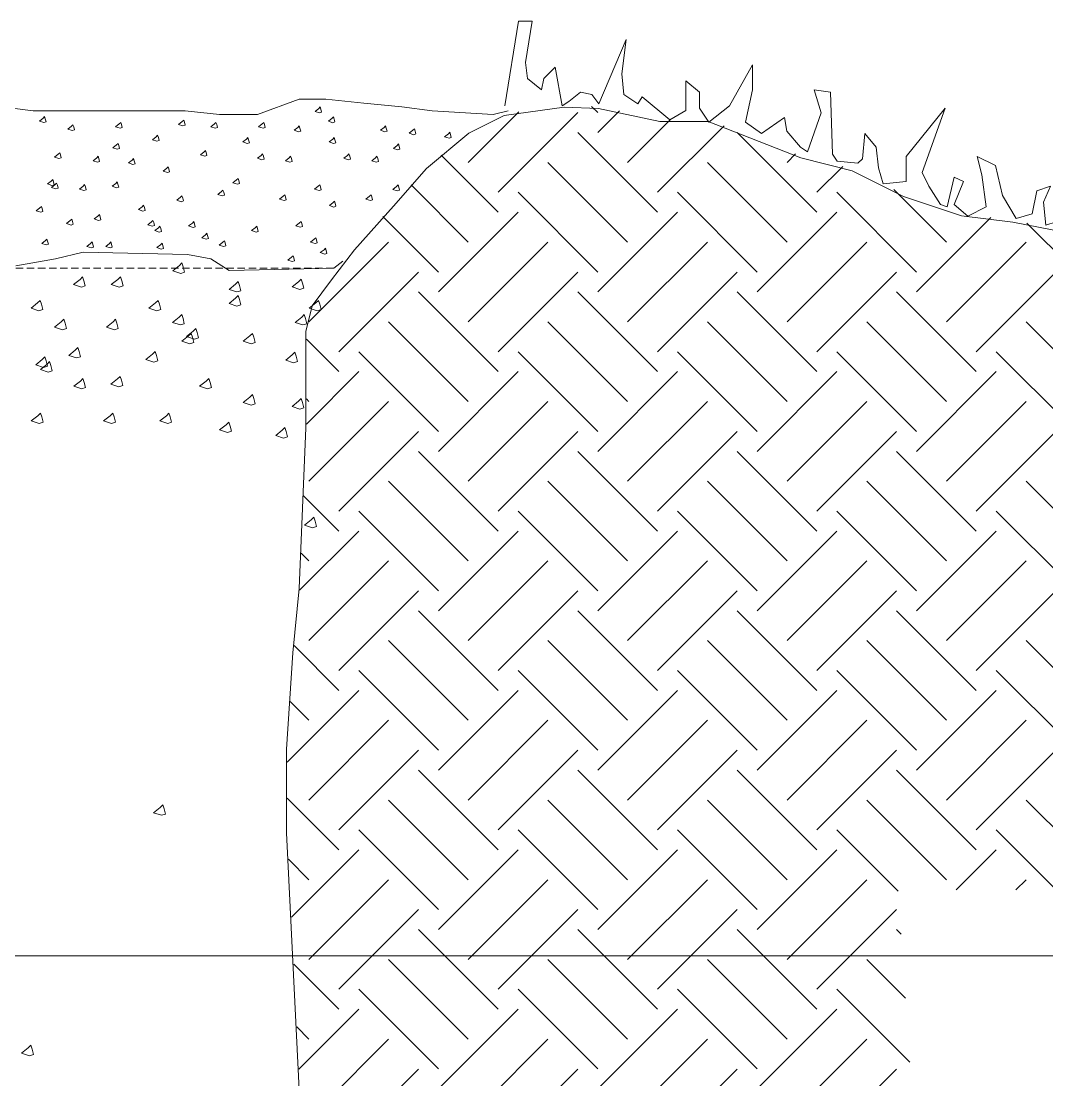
# Model space of a CAD drawing. Header units: millimetres. Extents: x 5357 to 259384, y -16348 to 109893.
# Drawn here: x 241231 to 241891, y 9272 to 9954 of the extents above; entities that cross this region are included whole.
import ezdxf

# ---------------------------------------------------------------- set-up
doc = ezdxf.new("R2010")
doc.units = ezdxf.units.MM
doc.linetypes.add('Demolished', pattern=[7.14375, 4.7625, -2.38125])
for name, color, linetype, lineweight in [('A-DETL-DEMO', 6, 'Demolished', 18), ('CAY XANH_CHI TIET TRONG CAY 3_dwg-1', 250, 'Continuous', 18), ('G-ANNO-TEXT-1', 7, 'Continuous', 9), ('LSA', 250, 'Continuous', 18)]:
    doc.layers.add(name, color=color, linetype=linetype, lineweight=lineweight)

# ---------------------------------------------------------------- blocks, each defined once
blk = doc.blocks.new('CAY XANH_CHI TIET TRONG CAY 3_dwg-2201632-CẢNH QUAN_CHI TIẾT TRỒNG CÂY')
at = {"layer": 'LSA'}
h = blk.add_hatch(dxfattribs=at)
h.set_pattern_fill('FP_64', color=256, style=0, pattern_type=2)
h.set_pattern_definition([(45, (-1868369.82, -247965.92), (0, 102.6719046), [72.6, -72.6]), (45, (-1868389.07, -247946.67), (0, 102.6719046), [72.6, -72.6]), (45, (-1868408.32, -247927.42), (0, 102.6719046), [72.6, -72.6]), (135, (-1868408.32, -247914.58), (-102.6719046, 7e-15), [72.6, -72.6]), (135, (-1868389.07, -247895.33), (-102.6719046, 7e-15), [72.6, -72.6]), (135, (-1868369.82, -247876.08), (-102.6719046, 7e-15), [72.6, -72.6])])
h.paths.add_polyline_path([(-2730.24, 7650.47), (-2399.3, 7650.47), (-2333.13, 7718.97), (-2333.13, 7805.69), (-2316.85, 8021.14), (-2316.88, 8706.08), (-2330.62, 8928.14), (-2326.99, 9191.71), (-2340.73, 9394.03), (-2004.35, 9394.03), (-2004.35, 9796.55), (-2023.64, 9794.19), (-2082.04, 9794.19), (-2131.98, 9800.96), (-2179.4, 9812.79), (-2211.01, 9812.79), (-2233.42, 9818.76), (-2266.37, 9825.21), (-2299.51, 9829.35), (-2340.73, 9843.74), (-2369.92, 9858.33), (-2403.05, 9866.61), (-2462.75, 9890.11), (-2493.88, 9890.11), (-2533.37, 9898.46), (-2555.39, 9899.22), (-2594.12, 9893.9), (-2616.9, 9882.52), (-2644.23, 9859.75), (-2690.55, 9807.38), (-2717.81, 9771.4), (-2721.95, 9754.84), (-2721.95, 9692.74), (-2726.09, 9589.25), (-2730.24, 9547.86), (-2734.38, 9485.76), (-2734.38, 9431.95), (-2713.67, 9013.85), (-2734.38, 8972.45), (-2726.09, 8653.7), (-2726.09, 8413.61), (-2746.8, 8334.95), (-2721.95, 8264.58), (-2717.81, 8223.18), (-2726.09, 8049.32), (-2730.24, 8032.76), (-2755.08, 8012.07), (-2763.37, 8003.79), (-2808.93, 7991.37), (-2837.92, 7991.37), (-2958.27, 7987.24), (-3053.28, 7991.37), (-3165.1, 7991.37), (-3281.07, 7987.23), (-3347.34, 7987.23), (-3500.57, 7974.81), (-3595.83, 7974.81), (-3794.63, 7995.51), (-3860.9, 7991.37), (-3927.16, 7974.81), (-3993.43, 7974.81), (-4038.98, 7978.95), (-4092.83, 7987.23), (-4146.67, 7987.23), (-4204.65, 7983.09), (-4262.63, 7974.81), (-4312.33, 7983.09), (-4357.89, 7987.23), (-4403.45, 7983.09), (-4437.06, 7983.67), (-4465.57, 7987.23), (-4490.42, 7995.51), (-4515.27, 8012.07), (-4523.55, 8057.6), (-4527.69, 8082.44), (-4527.69, 8127.97), (-4548.4, 8301.84), (-4540.12, 8334.95), (-4527.69, 8399.12), (-4523.55, 8417.75), (-4544.26, 8666.12), (-4540.12, 8719.94), (-4531.76, 8782.84), (-4527.69, 8827.57), (-4544.26, 8984.87), (-4535.98, 9022.13), (-4531.84, 9080.08), (-4527.69, 9121.48), (-4519.41, 9162.87), (-4540.29, 9314.79), (-4552.54, 9527.16), (-4523.55, 9576.83), (-4535.98, 9779.67), (-4565.7, 9800.37), (-4581.72, 9814.93), (-4614.81, 9848), (-4629.7, 9856.27), (-4649.56, 9871.16), (-4667.76, 9879.43), (-4681, 9891), (-4710.78, 9889.35), (-4743.87, 9889.35), (-4800.12, 9886.04), (-4818.33, 9889.35), (-4848.11, 9889.35), (-4871.27, 9882.73), (-4897.74, 9879.43), (-4925.87, 9882.73), (-4949.03, 9881.08), (-4982.13, 9869.5), (-5015.22, 9854.62), (-5033.42, 9844.7), (-5059.89, 9831.47), (-5089.67, 9813.28), (-5119.45, 9803.35), (-5165.78, 9796.74), (-5193.91, 9795.08), (-5244.22, 9796.66), (-5244.22, 9412.61), (-5131.82, 9412.61), (-4889.14, 9435.85), (-4874.97, 9311.9), (-4852.46, 9221.84), (-4879.25, 8960.29), (-4856.02, 8892.62), (-4856.02, 8742.9), (-4880.48, 8554.57), (-4880.48, 8242.23), (-4876.79, 7794.56), (-4784.43, 7654.73), (-4775.73, 7650.47), (-2755.08, 7650.47)])
at = {"layer": 'LSA', "flags": 128}
for points in [[(-2594.16, 9898.9), (-2585.3, 9953.54), (-2576.43, 9953.54), (-2580.87, 9926.96), (-2579.39, 9916.62), (-2570.52, 9909.23), (-2569.05, 9916.62), (-2561.66, 9924), (-2557.23, 9898.9), (-2552.79, 9901.85), (-2545.41, 9907.76), (-2538.02, 9906.28), (-2533.59, 9900.37), (-2515.86, 9941.72), (-2518.81, 9919.57), (-2517.34, 9906.28), (-2508.47, 9900.37), (-2505.52, 9904.8), (-2487.79, 9890.04), (-2477.45, 9895.94), (-2477.45, 9915.14), (-2468.58, 9907.76), (-2468.58, 9897.42), (-2462.67, 9888.56), (-2449.38, 9898.9), (-2434.6, 9925.48), (-2434.6, 9909.23), (-2439.03, 9888.56), (-2428.69, 9881.18), (-2413.92, 9891.51), (-2412.44, 9882.65), (-2403.57, 9872.32), (-2399.14, 9869.36), (-2390.28, 9894.47), (-2394.71, 9909.23), (-2384.37, 9907.76), (-2382.89, 9867.89), (-2379.94, 9863.46), (-2366.64, 9861.98), (-2363.68, 9864.93), (-2362.21, 9881.18), (-2354.82, 9872.32), (-2353.34, 9859.03), (-2350.39, 9848.69), (-2335.61, 9850.17), (-2335.61, 9866.41), (-2310.5, 9897.42), (-2325.27, 9856.07), (-2320.84, 9847.21), (-2313.45, 9835.4), (-2309.02, 9833.92), (-2304.59, 9853.12), (-2298.68, 9850.17), (-2304.59, 9835.4), (-2295.72, 9828.02), (-2283.9, 9833.92), (-2286.86, 9854.6), (-2289.81, 9866.41), (-2277.99, 9860.5), (-2273.56, 9841.31), (-2264.7, 9826.54), (-2254.35, 9829.49), (-2251.4, 9844.26), (-2242.54, 9847.21), (-2246.97, 9836.88), (-2245.49, 9822.11), (-2232.19, 9826.54)], [(-2714.07, 9012.73), (-2734.78, 9430.83), (-2734.78, 9484.64), (-2730.64, 9546.74), (-2726.5, 9588.13), (-2722.36, 9691.62), (-2722.36, 9753.72), (-2718.22, 9770.27), (-2705.79, 9786.83), (-2690.96, 9806.26), (-2665.9, 9834.34), (-2644.64, 9858.63), (-2617.3, 9881.4), (-2594.52, 9892.78), (-2555.79, 9898.1), (-2533.77, 9897.34), (-2494.29, 9888.99), (-2463.15, 9888.99), (-2403.45, 9865.49), (-2370.32, 9857.21), (-2337.19, 9840.65), (-2299.91, 9828.23), (-2266.78, 9824.09), (-2233.83, 9817.64)], [(-2937.16, 9900.75), (-2897.98, 9895.86), (-2875.94, 9895.86), (-2851.45, 9895.86), (-2826.96, 9895.86), (-2800.02, 9895.86), (-2777.98, 9893.41), (-2753.5, 9893.41), (-2726.56, 9903.2), (-2709.42, 9903.2), (-2684.93, 9900.75), (-2660.44, 9898.3), (-2640.85, 9895.86), (-2601.67, 9893.41), (-2591.87, 9895.86)], [(-2909.08, 9795.88), (-2883.67, 9800.36), (-2865.74, 9804.84), (-2798.5, 9803.34), (-2783.55, 9800.36), (-2771.6, 9792.89), (-2704.35, 9794.38), (-2698.38, 9798.86)]]:
    blk.add_lwpolyline(points, dxfattribs=at)
for points in [[(-2716.37, 9895.43), (-2714, 9897.33), (-2713.06, 9898.27), (-2712.58, 9896.85), (-2712.11, 9894.96), (-2713.53, 9894.49)], [(-2893.96, 9889.22), (-2891.59, 9891.11), (-2890.64, 9892.06), (-2890.17, 9890.64), (-2889.7, 9888.75), (-2891.12, 9888.27)], [(-2844.86, 9885.48), (-2842.49, 9887.38), (-2841.54, 9888.32), (-2841.07, 9886.9), (-2840.59, 9885.01), (-2842.01, 9884.53)], [(-2804.28, 9886.98), (-2801.91, 9888.88), (-2800.97, 9889.83), (-2800.49, 9888.4), (-2800.02, 9886.51), (-2801.44, 9886.04)], [(-2783.51, 9885.46), (-2781.14, 9887.36), (-2780.19, 9888.31), (-2779.72, 9886.88), (-2779.25, 9884.99), (-2780.67, 9884.52)], [(-2752.71, 9885.46), (-2750.34, 9887.36), (-2749.39, 9888.31), (-2748.91, 9886.88), (-2748.44, 9884.99), (-2749.86, 9884.52)], [(-2707.78, 9889.08), (-2705.41, 9890.97), (-2704.47, 9891.92), (-2703.99, 9890.5), (-2703.52, 9888.61), (-2704.94, 9888.13)], [(-2875.66, 9883.98), (-2873.29, 9885.87), (-2872.35, 9886.82), (-2871.87, 9885.4), (-2871.4, 9883.51), (-2872.82, 9883.03)], [(-2729.9, 9883.23), (-2727.53, 9885.12), (-2726.58, 9886.07), (-2726.11, 9884.65), (-2725.63, 9882.76), (-2727.05, 9882.28)], [(-2674.27, 9883.23), (-2671.9, 9885.12), (-2670.95, 9886.07), (-2670.48, 9884.65), (-2670, 9882.76), (-2671.43, 9882.28)], [(-2655.66, 9881.35), (-2653.3, 9883.24), (-2652.35, 9884.19), (-2651.87, 9882.77), (-2651.4, 9880.87), (-2652.82, 9880.4)], [(-2632.86, 9879.11), (-2630.49, 9881.01), (-2629.54, 9881.95), (-2629.07, 9880.53), (-2628.59, 9878.64), (-2630.01, 9878.16)], [(-2846.63, 9871.95), (-2844.26, 9873.84), (-2843.31, 9874.79), (-2842.83, 9873.37), (-2842.36, 9871.47), (-2843.78, 9871)], [(-2821.08, 9877.2), (-2818.71, 9879.1), (-2817.76, 9880.04), (-2817.29, 9878.62), (-2816.81, 9876.73), (-2818.24, 9876.26)], [(-2762.96, 9875.72), (-2760.59, 9877.61), (-2759.64, 9878.56), (-2759.17, 9877.14), (-2758.69, 9875.25), (-2760.11, 9874.77)], [(-2707.33, 9875.72), (-2704.96, 9877.61), (-2704.01, 9878.56), (-2703.54, 9877.14), (-2703.06, 9875.25), (-2704.49, 9874.77)], [(-2665.92, 9871.6), (-2663.55, 9873.5), (-2662.6, 9874.44), (-2662.13, 9873.02), (-2661.65, 9871.13), (-2663.07, 9870.65)], [(-2884.19, 9865.94), (-2881.82, 9867.83), (-2880.88, 9868.78), (-2880.4, 9867.36), (-2879.93, 9865.46), (-2881.35, 9864.99)], [(-2790.27, 9867.44), (-2787.9, 9869.33), (-2786.96, 9870.28), (-2786.48, 9868.86), (-2786.01, 9866.97), (-2787.43, 9866.49)], [(-2753.46, 9865.19), (-2751.09, 9867.08), (-2750.14, 9868.03), (-2749.67, 9866.61), (-2749.19, 9864.71), (-2750.61, 9864.24)], [(-2697.83, 9865.19), (-2695.46, 9867.08), (-2694.51, 9868.03), (-2694.04, 9866.61), (-2693.56, 9864.71), (-2694.98, 9864.24)], [(-2859.4, 9863.68), (-2857.03, 9865.58), (-2856.08, 9866.53), (-2855.61, 9865.11), (-2855.13, 9863.21), (-2856.56, 9862.74)], [(-2836.59, 9862.2), (-2834.22, 9864.1), (-2833.27, 9865.04), (-2832.8, 9863.62), (-2832.33, 9861.73), (-2833.75, 9861.25)], [(-2735.42, 9863.68), (-2733.05, 9865.58), (-2732.11, 9866.53), (-2731.63, 9865.11), (-2731.16, 9863.21), (-2732.58, 9862.74)], [(-2679.8, 9863.68), (-2677.43, 9865.58), (-2676.48, 9866.53), (-2676, 9865.11), (-2675.53, 9863.21), (-2676.95, 9862.74)], [(-2814.32, 9856.93), (-2811.95, 9858.82), (-2811, 9859.77), (-2810.53, 9858.35), (-2810.05, 9856.45), (-2811.47, 9855.98)], [(-2888.7, 9848.66), (-2886.33, 9850.56), (-2885.38, 9851.51), (-2884.91, 9850.09), (-2884.44, 9848.19), (-2885.86, 9847.72)], [(-2886.18, 9846.43), (-2883.81, 9848.32), (-2882.86, 9849.27), (-2882.39, 9847.85), (-2881.92, 9845.96), (-2883.34, 9845.48)], [(-2868.13, 9845.42), (-2865.76, 9847.31), (-2864.81, 9848.26), (-2864.33, 9846.84), (-2863.86, 9844.95), (-2865.28, 9844.47)], [(-2847.11, 9847.18), (-2844.74, 9849.08), (-2843.79, 9850.02), (-2843.32, 9848.6), (-2842.85, 9846.71), (-2844.27, 9846.23)], [(-2769.24, 9849.42), (-2766.87, 9851.31), (-2765.92, 9852.26), (-2765.44, 9850.84), (-2764.97, 9848.94), (-2766.39, 9848.47)], [(-2716.65, 9845.32), (-2714.28, 9847.21), (-2713.33, 9848.16), (-2712.86, 9846.74), (-2712.38, 9844.84), (-2713.8, 9844.37)], [(-2666.21, 9845.19), (-2663.84, 9847.08), (-2662.89, 9848.03), (-2662.42, 9846.61), (-2661.94, 9844.71), (-2663.36, 9844.24)], [(-2805.42, 9838.19), (-2803.05, 9840.08), (-2802.1, 9841.03), (-2801.63, 9839.61), (-2801.15, 9837.71), (-2802.57, 9837.24)], [(-2779, 9841.91), (-2776.63, 9843.8), (-2775.69, 9844.75), (-2775.21, 9843.33), (-2774.74, 9841.43), (-2776.16, 9840.96)], [(-2739.18, 9838.9), (-2736.81, 9840.8), (-2735.86, 9841.74), (-2735.39, 9840.32), (-2734.92, 9838.43), (-2736.34, 9837.95)], [(-2683.55, 9838.9), (-2681.18, 9840.8), (-2680.24, 9841.74), (-2679.76, 9840.32), (-2679.29, 9838.43), (-2680.71, 9837.95)], [(-2895.95, 9831.41), (-2893.58, 9833.3), (-2892.63, 9834.25), (-2892.16, 9832.83), (-2891.68, 9830.94), (-2893.11, 9830.46)], [(-2830.1, 9832.14), (-2827.73, 9834.04), (-2826.78, 9834.98), (-2826.3, 9833.56), (-2825.83, 9831.67), (-2827.25, 9831.2)], [(-2707.15, 9834.78), (-2704.78, 9836.68), (-2703.83, 9837.63), (-2703.35, 9836.21), (-2702.88, 9834.31), (-2704.3, 9833.84)], [(-2858.65, 9826.13), (-2856.28, 9828.03), (-2855.33, 9828.98), (-2854.86, 9827.56), (-2854.38, 9825.66), (-2855.8, 9825.19)], [(-2876.41, 9823.15), (-2874.04, 9825.04), (-2873.1, 9825.99), (-2872.62, 9824.57), (-2872.15, 9822.68), (-2873.57, 9822.2)], [(-2824.08, 9822.38), (-2821.72, 9824.27), (-2820.77, 9825.22), (-2820.29, 9823.8), (-2819.82, 9821.91), (-2821.24, 9821.43)], [(-2819.58, 9818.62), (-2817.21, 9820.52), (-2816.26, 9821.47), (-2815.79, 9820.05), (-2815.31, 9818.15), (-2816.73, 9817.68)], [(-2797.79, 9821.63), (-2795.42, 9823.52), (-2794.47, 9824.47), (-2794, 9823.05), (-2793.52, 9821.16), (-2794.94, 9820.68)], [(-2757.21, 9818.62), (-2754.84, 9820.52), (-2753.9, 9821.47), (-2753.42, 9820.05), (-2752.95, 9818.15), (-2754.37, 9817.68)], [(-2728.7, 9821.76), (-2726.33, 9823.66), (-2725.39, 9824.6), (-2724.91, 9823.18), (-2724.44, 9821.29), (-2725.86, 9820.81)], [(-2892.46, 9810.36), (-2890.09, 9812.26), (-2889.14, 9813.21), (-2888.67, 9811.78), (-2888.19, 9809.89), (-2889.62, 9809.42)], [(-2789.34, 9814.08), (-2786.97, 9815.98), (-2786.02, 9816.92), (-2785.55, 9815.5), (-2785.07, 9813.61), (-2786.5, 9813.13)], [(-2719.2, 9811.23), (-2716.83, 9813.12), (-2715.89, 9814.07), (-2715.41, 9812.65), (-2714.94, 9810.76), (-2716.36, 9810.28)], [(-2863.3, 9808.46), (-2860.93, 9810.35), (-2859.99, 9811.3), (-2859.51, 9809.88), (-2859.04, 9807.98), (-2860.46, 9807.51)], [(-2851.24, 9808.46), (-2848.87, 9810.35), (-2847.93, 9811.3), (-2847.45, 9809.88), (-2846.98, 9807.98), (-2848.4, 9807.51)], [(-2818.28, 9807.65), (-2815.91, 9809.55), (-2814.96, 9810.49), (-2814.49, 9809.07), (-2814.02, 9807.18), (-2815.44, 9806.71)], [(-2778.08, 9809.26), (-2775.71, 9811.15), (-2774.77, 9812.1), (-2774.29, 9810.68), (-2773.82, 9808.79), (-2775.24, 9808.31)], [(-2712.96, 9804.44), (-2710.59, 9806.33), (-2709.65, 9807.28), (-2709.17, 9805.86), (-2708.7, 9803.97), (-2710.12, 9803.49)], [(-2733.87, 9799.62), (-2731.5, 9801.51), (-2730.55, 9802.46), (-2730.07, 9801.04), (-2729.6, 9799.14), (-2731.02, 9798.67)], [(-2808.01, 9792.74), (-2803.78, 9796.12), (-2802.09, 9797.81), (-2801.24, 9795.27), (-2800.4, 9791.89), (-2802.94, 9791.04)], [(-2872.01, 9783.83), (-2867.78, 9787.21), (-2866.08, 9788.9), (-2865.24, 9786.36), (-2864.39, 9782.98), (-2866.93, 9782.14)], [(-2847.7, 9783.83), (-2843.47, 9787.21), (-2841.78, 9788.9), (-2840.93, 9786.36), (-2840.08, 9782.98), (-2842.62, 9782.14)], [(-2771.74, 9780.79), (-2767.51, 9784.17), (-2765.82, 9785.86), (-2764.97, 9783.33), (-2764.13, 9779.94), (-2766.66, 9779.1)], [(-2731.21, 9782.34), (-2726.98, 9785.73), (-2725.29, 9787.42), (-2724.44, 9784.88), (-2723.59, 9781.5), (-2726.13, 9780.65)], [(-2899.35, 9768.64), (-2895.12, 9772.03), (-2893.43, 9773.72), (-2892.58, 9771.18), (-2891.74, 9767.8), (-2894.28, 9766.95)], [(-2823.39, 9768.64), (-2819.16, 9772.03), (-2817.47, 9773.72), (-2816.62, 9771.18), (-2815.78, 9767.8), (-2818.32, 9766.95)], [(-2771.74, 9771.68), (-2767.51, 9775.06), (-2765.82, 9776.75), (-2764.97, 9774.22), (-2764.13, 9770.83), (-2766.66, 9769.99)], [(-2720.09, 9768.64), (-2715.86, 9772.03), (-2714.17, 9773.72), (-2713.32, 9771.18), (-2712.47, 9767.8), (-2715.01, 9766.95)], [(-2884.16, 9756.49), (-2879.93, 9759.88), (-2878.24, 9761.57), (-2877.39, 9759.03), (-2876.55, 9755.65), (-2879.08, 9754.8)], [(-2850.74, 9756.49), (-2846.51, 9759.88), (-2844.82, 9761.57), (-2843.97, 9759.03), (-2843.12, 9755.65), (-2845.66, 9754.8)], [(-2808.2, 9759.53), (-2803.97, 9762.92), (-2802.28, 9764.61), (-2801.43, 9762.07), (-2800.59, 9758.69), (-2803.13, 9757.84)], [(-2729.21, 9759.53), (-2724.97, 9762.92), (-2723.28, 9764.61), (-2722.44, 9762.07), (-2721.59, 9758.69), (-2724.13, 9757.84)], [(-2802.13, 9747.38), (-2797.89, 9750.77), (-2796.2, 9752.46), (-2795.36, 9749.92), (-2794.51, 9746.54), (-2797.05, 9745.69)], [(-2799.09, 9750.42), (-2794.86, 9753.8), (-2793.16, 9755.5), (-2792.32, 9752.96), (-2791.47, 9749.58), (-2794.01, 9748.73)], [(-2762.63, 9747.38), (-2758.4, 9750.77), (-2756.7, 9752.46), (-2755.86, 9749.92), (-2755.01, 9746.54), (-2757.55, 9745.69)], [(-2875.05, 9738.27), (-2870.81, 9741.66), (-2869.12, 9743.35), (-2868.28, 9740.81), (-2867.43, 9737.43), (-2869.97, 9736.58)], [(-2825.29, 9735.63), (-2821.06, 9739.01), (-2819.36, 9740.7), (-2818.52, 9738.16), (-2817.67, 9734.78), (-2820.21, 9733.93)], [(-2735.28, 9735.24), (-2731.05, 9738.62), (-2729.36, 9740.31), (-2728.51, 9737.77), (-2727.67, 9734.39), (-2730.2, 9733.55)], [(-2896.31, 9732.2), (-2892.08, 9735.58), (-2890.39, 9737.27), (-2889.54, 9734.74), (-2888.7, 9731.35), (-2891.24, 9730.51)], [(-2893.28, 9729.16), (-2889.05, 9732.55), (-2887.35, 9734.24), (-2886.51, 9731.7), (-2885.66, 9728.32), (-2888.2, 9727.47)], [(-2847.88, 9719.69), (-2843.65, 9723.07), (-2841.95, 9724.76), (-2841.11, 9722.22), (-2840.26, 9718.84), (-2842.8, 9718)], [(-2871.8, 9718.36), (-2867.56, 9721.74), (-2865.87, 9723.43), (-2865.03, 9720.9), (-2864.18, 9717.51), (-2866.72, 9716.67)], [(-2790.74, 9718.36), (-2786.51, 9721.74), (-2784.82, 9723.43), (-2783.97, 9720.9), (-2783.12, 9717.51), (-2785.66, 9716.67)], [(-2762.63, 9707.91), (-2758.4, 9711.29), (-2756.7, 9712.98), (-2755.86, 9710.44), (-2755.01, 9707.06), (-2757.55, 9706.21)], [(-2731.21, 9705.38), (-2726.98, 9708.76), (-2725.29, 9710.45), (-2724.44, 9707.92), (-2723.59, 9704.53), (-2726.13, 9703.69)], [(-2899.22, 9696.05), (-2894.98, 9699.43), (-2893.29, 9701.12), (-2892.45, 9698.59), (-2891.6, 9695.2), (-2894.14, 9694.36)], [(-2852.55, 9696.05), (-2848.32, 9699.43), (-2846.62, 9701.12), (-2845.78, 9698.59), (-2844.93, 9695.2), (-2847.47, 9694.36)], [(-2816.38, 9696.05), (-2812.15, 9699.43), (-2810.46, 9701.12), (-2809.61, 9698.59), (-2808.76, 9695.2), (-2811.3, 9694.36)], [(-2777.88, 9690.22), (-2773.65, 9693.6), (-2771.96, 9695.29), (-2771.11, 9692.76), (-2770.26, 9689.37), (-2772.8, 9688.53)], [(-2741.71, 9686.72), (-2737.48, 9690.1), (-2735.79, 9691.8), (-2734.94, 9689.26), (-2734.09, 9685.87), (-2736.63, 9685.03)], [(-2723.13, 9628.95), (-2718.9, 9632.33), (-2717.21, 9634.02), (-2716.36, 9631.48), (-2715.51, 9628.1), (-2718.05, 9627.25)], [(-2820.36, 9443.7), (-2816.12, 9447.08), (-2814.43, 9448.77), (-2813.59, 9446.23), (-2812.74, 9442.85), (-2815.28, 9442.01)], [(-2905.43, 9288.82), (-2901.2, 9292.2), (-2899.51, 9293.89), (-2898.66, 9291.35), (-2897.81, 9287.97), (-2900.35, 9287.13)]]:
    blk.add_lwpolyline(points, close=True, dxfattribs=at)

msp = doc.modelspace()

# ---------------------------------------------------------------- linework, layer by layer
at = {"layer": 'A-DETL-DEMO'}
msp.add_line((241431.91, 9794.38), (239631.91, 9794.38), dxfattribs=at)
at = {"layer": 'G-ANNO-TEXT-1'}
msp.add_line((240869.68, 9351.58), (242208.12, 9351.58), dxfattribs=at)

# ---------------------------------------------------------------- block references
at = {"layer": 'CAY XANH_CHI TIET TRONG CAY 3_dwg-1'}
msp.add_blockref('CAY XANH_CHI TIET TRONG CAY 3_dwg-2201632-CẢNH QUAN_CHI TIẾT TRỒNG CÂY', (244136.27, 0), dxfattribs=at)

doc.saveas('drawing.dxf')
